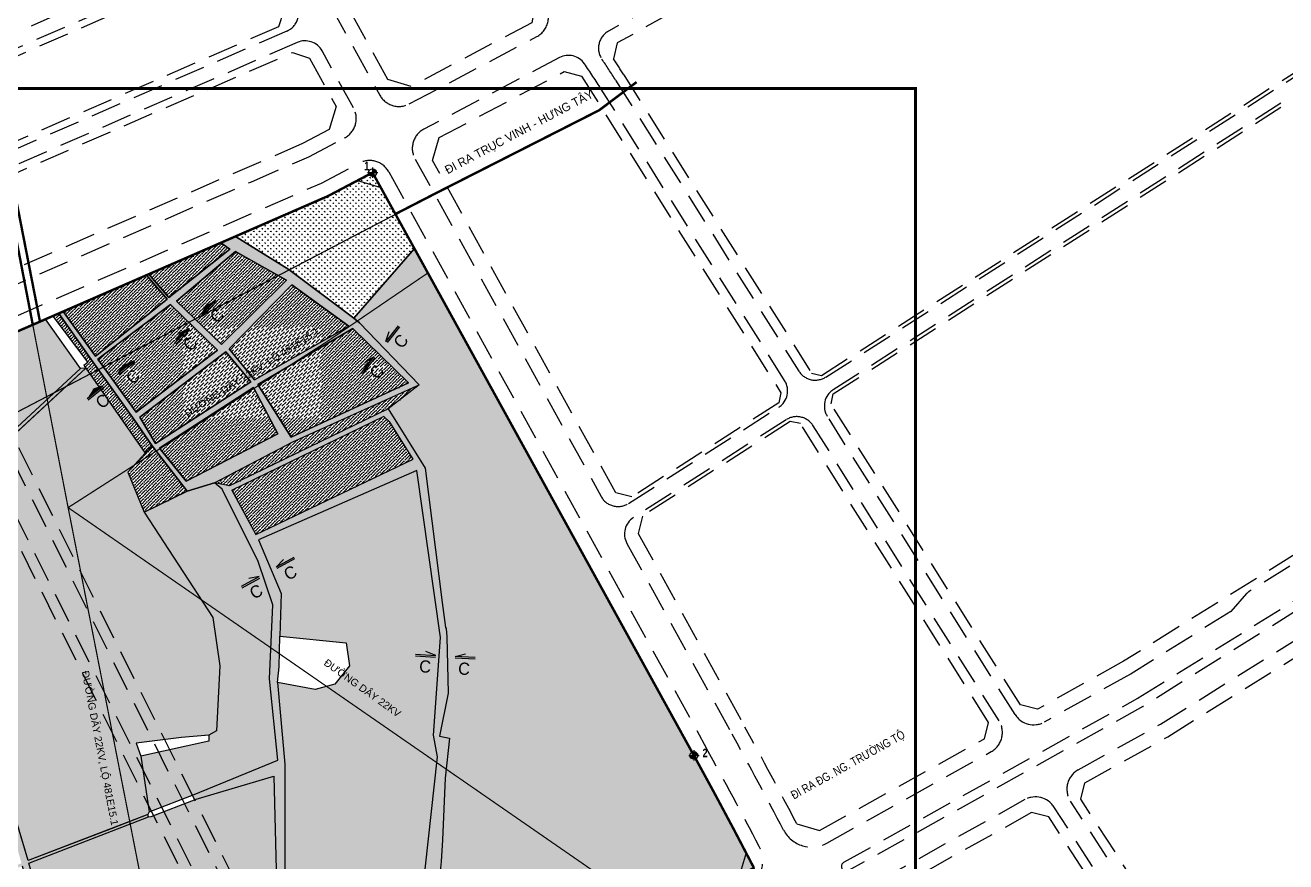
# Model space of a CAD drawing. Header units: metres. Extents: x 566243 to 572707, y 2062953 to 2068466.
# Drawn here: x 568858 to 569376, y 2066323 to 2066667 of the extents above; entities that cross this region are included whole.
import ezdxf
from ezdxf.enums import TextEntityAlignment as Align

# ---------------------------------------------------------------- set-up
doc = ezdxf.new("R2010")
doc.units = ezdxf.units.M
doc.linetypes.add('HIDDEN', pattern=[0.375, 0.25, -0.125])
for name, color, linetype in [('dat hoang', 3, 'CONTINUOUS'), ('ddc', 32, 'CONTINUOUS'), ('dHoamau', 3, 'CONTINUOUS'), ('DienHT', 1, 'CONTINUOUS'), ('dlua', 82, 'CONTINUOUS'), ('dmuong ao bun', 150, 'CONTINUOUS'), ('ghi_chu', 7, 'CONTINUOUS'), ('hacth', 7, 'CONTINUOUS'), ('Hien trang giao thong', 32, 'CONTINUOUS'), ('Khung ban ve', 7, 'CONTINUOUS'), ('LogDg phu', 7, 'CONTINUOUS'), ('MC', 7, 'CONTINUOUS'), ('QH', 7, 'CONTINUOUS'), ('RANHGIOI', 2, 'HIDDEN'), ('ViaHeSphu', 32, 'CONTINUOUS')]:
    doc.layers.add(name, color=color, linetype=linetype)
doc.styles.add('ARIALB', font='VHARIALB.ttf', dxfattribs={"width": 0.75})
doc.styles.add('avantH', font='VHAVAN.ttf', dxfattribs={"height": 10})
doc.styles.add('CHUIN', font='VHARIAL.ttf')
doc.styles.get("Standard").update_dxf_attribs({"font": 'VHARIALN.ttf'})
doc.styles.add('VnBlackH', font='VHBLACK.ttf')
doc.linetypes.add('DIEN10KV', pattern='A,12.7,-5.08,["10KV",Standard,S=2.54,R=0,X=-2.54,Y=-1.27],-9.08', length=26.86)
doc.linetypes.add('DIEN22KV', pattern='A,12.7,-5.08,["22KV",Standard,S=2.54,R=0,X=-2.54,Y=-1.27],-9.08', length=26.86)
doc.linetypes.add('DIEN35KV', pattern='A,12.7,-5.08,["35KV",Standard,S=2.54,R=0,X=-2.54,Y=-1.27],-9.08', length=26.86)
pattern_1 = [(90, (568582.8297, 2066075.4192), (-1.1674325, 1.1674325), [0.3095625, -2.0253025]), (45, (568582.8297, 2066075.4192), (-1.1674333, 1.1674333), [0.3095625, -1.3414375]), (135, (568582.8297, 2066075.4192), (-1.1674333, -1.1674333), [0.3095625, -1.3414375])]

# ---------------------------------------------------------------- blocks, each defined once
blk = doc.blocks.new('d')
at = {"layer": 'MC', "linetype": 'Continuous', "extrusion": (3.39823e-17, -4.39919e-09, 1)}
blk.add_hatch(color=6, dxfattribs=at).paths.add_polyline_path([(-295, 247), (-132, 193), (-458, 193)])
at = {"layer": 'MC', "linetype": 'Continuous', "extrusion": (-3.39823e-17, -4.39919e-09, 1)}
blk.add_hatch(color=6, dxfattribs=at).paths.add_polyline_path([(346, 247), (183, 193), (509, 193)])
at = {"layer": 'MC', "color": 6, "linetype": 'Continuous'}
for p, q in [((-132, 193, 0), (-295, 247, 0)), ((183, 193, 0), (346, 247, 0)), ((-458, 193, 0), (-132, 193, 0)), ((-458, 166, 0), (-132, 166, 0)), ((509, 193, 0), (183, 193, 0)), ((509, 166, 0), (183, 166, 0))]:
    blk.add_line(p, q, dxfattribs=at)
at = {"layer": 'MC', "style": 'VnBlackH'}
for rotation, p in [(0, (-293, -95)), (360, (339, -95))]:
    blk.add_text('c', height=197, rotation=rotation, dxfattribs=at).set_placement(p, align=Align.CENTER)
blk = doc.blocks.new('moc')
at = {"layer": 'QH', "linetype": 'Continuous'}
h = blk.add_hatch(color=7, dxfattribs=at)
h.paths.add_polyline_path([(0, 0), (0.53, 0, 0.414214), (0, 0.53)])
h.paths.add_polyline_path([(-0.53, 0, 0.414214), (0, -0.53), (0, 0)])
for p, q in [((0, 0.71), (0, -0.71)), ((-0.71, 0), (0.71, 0))]:
    blk.add_line(p, q, dxfattribs=at)
blk.add_circle((0, 0), 0.529, dxfattribs=at)

msp = doc.modelspace()

# ---------------------------------------------------------------- hatches: boundary and pattern name
at = {"layer": 'hacth'}
h = msp.add_hatch(dxfattribs=at)
h.set_pattern_fill('GRASS', color=82, scale=0.065, style=0)
h.set_pattern_definition(pattern_1)
h.paths.add_polyline_path([(569017.795, 2066575.202), (569000.559, 2066606.466), (568982.152, 2066596.774), (568944.204, 2066580.233), (568966.107, 2066566.65), (568992.834, 2066546.519)])
h = msp.add_hatch(dxfattribs=at)
h.set_pattern_fill('ANSI36', color=130, scale=0.3, style=0)
h.paths.add_polyline_path([(568941.872, 2066575.01), (568938.082, 2066577.564), (568908.445, 2066564.646), (568916.793, 2066555.011)])
h = msp.add_hatch(dxfattribs=at)
h.set_pattern_fill('SQUARE', color=60, scale=0.2, style=0)
edge = h.paths.add_edge_path()
edge.add_line((569132.774, 2066366.646), (569017.795, 2066575.202))
edge.add_line((569017.795, 2066575.202), (568992.834, 2066546.519))
edge.add_line((568992.834, 2066546.519), (568995.23, 2066544.714))
edge.add_line((568995.23, 2066544.714), (569019.685, 2066519.114))
edge.add_line((569019.685, 2066519.114), (569006.97, 2066509.243))
edge.add_line((569006.97, 2066509.243), (569022.271, 2066484.884))
edge.add_line((569022.271, 2066484.884), (569029.252, 2066429.535))
edge.add_line((569029.252, 2066429.535), (569030.542, 2066419.305))
edge.add_line((569030.542, 2066419.305), (569030.786, 2066418.876))
edge.add_line((569030.786, 2066418.876), (569031.095, 2066415.426))
edge.add_line((569031.095, 2066415.426), (569031.674, 2066392.273))
edge.add_line((569031.674, 2066392.273), (569028.09, 2066374.517))
edge.add_line((569028.09, 2066374.517), (569032.228, 2066373.714))
edge.add_line((569032.228, 2066373.714), (569030.459, 2066357.225))
edge.add_line((569030.459, 2066357.225), (569029.41, 2066331.924))
edge.add_line((569029.41, 2066331.924), (569028.842, 2066323.035))
edge.add_line((569028.842, 2066323.035), (569027.616, 2066310.679))
edge.add_line((569027.616, 2066310.679), (569025.442, 2066300.214))
edge.add_line((569025.442, 2066300.214), (569024.42, 2066300.214))
edge.add_line((569024.42, 2066300.214), (569030.036, 2066260.695))
edge.add_line((569030.036, 2066260.695), (569029.632, 2066260.199))
edge.add_line((569029.632, 2066260.199), (569030.573, 2066249.584))
edge.add_line((569030.573, 2066249.584), (569157.481, 2066320.398))
edge.add_arc((567391.818, 2065406.845), 1988, 27.357022, 28.868258)
h = msp.add_hatch(dxfattribs=at)
h.set_pattern_fill('ANSI36', color=130, scale=0.3, style=0)
h.paths.add_polyline_path([(568965.131, 2066562.18), (568944.155, 2066573.992), (568919.95, 2066553.591), (568938.349, 2066535.686)])
h = msp.add_hatch(dxfattribs=at)
h.set_pattern_fill('ANSI36', color=130, scale=0.3, style=0)
h.paths.add_polyline_path([(568916.032, 2066554.363), (568907.485, 2066564.227), (568873.25, 2066549.305), (568886.531, 2066530.934)])
h = msp.add_hatch(dxfattribs=at)
h.set_pattern_fill('ANSI36', color=130, scale=0.3, style=0)
h.paths.add_polyline_path([(568941.514, 2066533.892), (568951.943, 2066521.208), (568990.856, 2066543.298), (568967.406, 2066560.296)])
h = msp.add_hatch(dxfattribs=at)
h.set_pattern_fill('ANSI36', color=130, scale=0.3, style=0)
h.paths.add_polyline_path([(568936.729, 2066533.376), (568917.482, 2066552.173), (568887.478, 2066529.688), (568903.265, 2066507.915)])
h = msp.add_hatch(dxfattribs=at)
h.set_pattern_fill('GRASS', color=82, scale=0.065, style=0)
h.set_pattern_definition(pattern_1)
h.paths.add_polyline_path([(568880.341, 2066525.841), (568865.952, 2066546.124), (568794.734, 2066515.081), (568828.182, 2066477.623), (568869.226, 2066515.636)])
h = msp.add_hatch(dxfattribs=at)
h.set_pattern_fill('ANSI36', color=130, scale=0.3, style=0)
h.paths.add_polyline_path([(568871.467, 2066548.528), (568868.953, 2066547.432), (568883.357, 2066528.349), (568881.76, 2066527.144), (568882.568, 2066525.985), (568906.979, 2066490.969), (568909.837, 2066494.079), (568902.638, 2066504.644), (568884.83, 2066529.583)])
h = msp.add_hatch(dxfattribs=at)
h.set_pattern_fill('ANSI36', color=130, scale=0.3, style=0)
h.paths.add_polyline_path([(569015.395, 2066519.908), (568992.446, 2066542.309), (568953.384, 2066519.249), (568967.137, 2066497.617)])
h = msp.add_hatch(dxfattribs=at)
h.set_pattern_fill('ANSI36', color=130, scale=0.3, style=0)
h.paths.add_polyline_path([(568950.412, 2066520.43), (568940.161, 2066532.656), (568904.793, 2066505.822), (568911.274, 2066495.05)])
h = msp.add_hatch(dxfattribs=at)
h.set_pattern_fill('GRASS', color=82, scale=0.065, style=0)
h.set_pattern_definition(pattern_1)
h.paths.add_polyline_path([(568828.933, 2066476.41), (568870.175, 2066514.607), (568882.568, 2066525.985), (568906.979, 2066490.969), (568899.873, 2066483.236), (568906.613, 2066466.807), (568934.862, 2066423.416), (568937.79, 2066403.525), (568936.327, 2066376.758), (568933.214, 2066374.921), (568921.917, 2066374.023), (568903.354, 2066371.644), (568905.193, 2066366.332), (568908.579, 2066343.439), (568908.116, 2066342.293), (568892.951, 2066336.459), (568858.838, 2066323.378), (568843.867, 2066373.395), (568834.376, 2066403.167), (568822.248, 2066440.183), (568813.079, 2066464.223), (568828.142, 2066475.677)])
h = msp.add_hatch(dxfattribs=at)
h.set_pattern_fill('ANSI36', color=130, scale=0.3, style=0)
h.paths.add_polyline_path([(568961.536, 2066499.008), (568951.617, 2066518.108), (568912.868, 2066493.084), (568923.92, 2066479.441)])
h = msp.add_hatch(dxfattribs=at)
h.set_pattern_fill('ANSI36', color=130, scale=0.3, style=0)
h.paths.add_polyline_path([(568941.713, 2066477.519), (568935.531, 2066478.849), (568967.759, 2066495.684), (569019.685, 2066519.114), (569006.97, 2066509.243)])
h = msp.add_hatch(dxfattribs=at)
h.set_pattern_fill('ANSI36', color=130, scale=0.3, style=0)
h.paths.add_polyline_path([(568942.668, 2066475.76), (568952.571, 2066457.519), (569017.248, 2066488.555), (569007.737, 2066503.795), (569005.138, 2066506.067), (568942.586, 2066475.72)])
h = msp.add_hatch(dxfattribs=at)
h.set_pattern_fill('ANSI36', color=130, scale=0.3, style=0)
h.paths.add_polyline_path([(568924.305, 2066475.324), (568909.837, 2066494.079), (568906.979, 2066490.969), (568899.873, 2066483.236), (568906.613, 2066466.807)])
h = msp.add_hatch(dxfattribs=at)
h.set_pattern_fill('ANSI36', color=130, scale=0.3, style=0)
h.paths.add_polyline_path([(569021.024, 2066319.691), (569022.202, 2066319.806), (569027.276, 2066366.098), (569025.702, 2066374.981), (569028.55, 2066415.198), (569018.716, 2066483.834), (568953.593, 2066455.39), (568962.935, 2066433.303), (568962.434, 2066415.757), (568989.664, 2066412.987), (568991.127, 2066403.501), (568985.032, 2066396.022), (568976.965, 2066393.821), (568961.411, 2066396.653), (568964.413, 2066362.991), (568964.512, 2066314.17)])
h = msp.add_hatch(dxfattribs=at)
h.set_pattern_fill('SQUARE', color=60, scale=0.2, style=0)
h.paths.add_polyline_path([(568959.558, 2066428.58), (568953.514, 2066446.508), (568938.733, 2066476.223), (568935.531, 2066478.849), (568924.305, 2066475.324), (568906.613, 2066466.807), (568934.862, 2066423.416), (568937.79, 2066403.525), (568936.327, 2066376.758), (568933.214, 2066374.921), (568933.214, 2066372.533), (568905.193, 2066366.332), (568908.579, 2066343.439), (568927.125, 2066350.506), (568961.579, 2066364.657), (568958.112, 2066398.206)])
h = msp.add_hatch(dxfattribs=at)
h.set_pattern_fill('GRASS', color=82, scale=0.065, style=0)
h.set_pattern_definition(pattern_1)
h.paths.add_polyline_path([(568966.359, 2066294.992), (568964.386, 2066297.531), (568961.631, 2066308.876), (568961.024, 2066314.054), (568959.931, 2066358.118), (568927.933, 2066348.582), (568909.429, 2066341.577), (568908.37, 2066341.431), (568893.162, 2066335.462), (568859.155, 2066322.246), (568866.682, 2066295.727), (568880.308, 2066248.318), (568883.378, 2066258.915), (568889.621, 2066259.849), (568912.154, 2066254.272), (568919.187, 2066254.943), (568924.117, 2066252.185), (568933.207, 2066193.744), (568988.965, 2066226.141), (568966.629, 2066225.112)])
at = {"layer": 'Hien trang giao thong'}
h = msp.add_hatch(dxfattribs=at)
h.set_pattern_fill('ANSI36', color=256, scale=0.2, style=0)
h.paths.add_polyline_path([(569019.685, 2066519.114), (568995.23, 2066544.714), (568992.834, 2066546.519), (568966.107, 2066566.65), (568944.204, 2066580.233), (568938.082, 2066577.564), (568941.872, 2066575.01), (568916.793, 2066555.011), (568908.445, 2066564.646), (568907.485, 2066564.227), (568916.032, 2066554.363), (568886.531, 2066530.934), (568873.25, 2066549.305), (568871.467, 2066548.528), (568884.83, 2066529.583), (568902.638, 2066504.644), (568909.837, 2066494.079), (568924.305, 2066475.324), (568935.531, 2066478.849), (568967.759, 2066495.684)])
h.paths.add_polyline_path([(568938.349, 2066535.686), (568919.95, 2066553.591), (568944.155, 2066573.992), (568965.131, 2066562.18)], flags=16)
h.paths.add_polyline_path([(568951.943, 2066521.208), (568941.514, 2066533.892), (568967.406, 2066560.296), (568990.856, 2066543.298)], flags=16)
h.paths.add_polyline_path([(568903.265, 2066507.915), (568887.478, 2066529.688), (568917.482, 2066552.173), (568936.729, 2066533.376)], flags=16)
h.paths.add_polyline_path([(568911.274, 2066495.05), (568904.793, 2066505.822), (568940.161, 2066532.656), (568950.412, 2066520.43)], flags=16)
h.paths.add_polyline_path([(568961.536, 2066499.008), (568923.92, 2066479.441), (568912.868, 2066493.084), (568951.617, 2066518.108)], flags=16)
h.paths.add_polyline_path([(568953.384, 2066519.249), (568992.446, 2066542.309), (569015.395, 2066519.908), (568967.137, 2066497.617)], flags=16)
h = msp.add_hatch(dxfattribs=at)
h.set_pattern_fill('ANSI36', color=256, scale=0.2, style=0)
h.paths.add_polyline_path([(568882.568, 2066525.985), (568880.341, 2066525.841), (568828.182, 2066477.623), (568794.734, 2066515.081), (568793.769, 2066514.66), (568827.448, 2066476.943), (568816.335, 2066468.458), (568803.9, 2066459.001), (568800.026, 2066456.055), (568735.414, 2066432.229), (568724.597, 2066455.642), (568748.511, 2066468.893), (568758.004, 2066475.137), (568755.872, 2066480.734), (568723.133, 2066458.81), (568713.495, 2066479.67), (568710.297, 2066478.276), (568732.308, 2066431.109), (568704.927, 2066421.273), (568690.105, 2066416.102), (568737.659, 2066275.467), (568740.73, 2066276.682), (568719.219, 2066338.559), (568710.297, 2066364.221), (568692.629, 2066415.045), (568705.637, 2066419.559), (568732.986, 2066429.656), (568783.277, 2066293.528), (568785.528, 2066294.419), (568736.074, 2066430.801), (568800.707, 2066454.814), (568812.058, 2066463.447), (568818.746, 2066446.881), (568827.151, 2066418.561), (568830.377, 2066407.691), (568840.181, 2066375.984), (568856.143, 2066322.273), (568787.757, 2066295.302), (568788.294, 2066294.438), (568856.427, 2066321.186), (568861.206, 2066303.405), (568877.425, 2066246.975), (568884.802, 2066226.591), (568892.179, 2066206.206), (568909.671, 2066174.842), (568909.764, 2066173.482), (568913.042, 2066175.31), (568895.063, 2066207.549), (568880.308, 2066248.318), (568859.155, 2066322.246), (568908.37, 2066341.431), (568908.116, 2066342.293), (568858.838, 2066323.378), (568844.458, 2066371.422), (568843.867, 2066373.395), (568834.376, 2066403.167), (568822.248, 2066440.183), (568813.079, 2066464.223), (568828.142, 2066475.677), (568828.933, 2066476.41)])
h = msp.add_hatch(dxfattribs=at)
h.set_pattern_fill('ANSI36', color=256, scale=0.2, style=0)
h.paths.add_polyline_path([(569018.716, 2066483.834), (569028.55, 2066415.198), (569025.702, 2066374.981), (569027.276, 2066366.098), (569022.202, 2066319.806), (569021.024, 2066319.691), (568964.512, 2066314.17), (568964.413, 2066362.991), (568961.411, 2066396.653), (568962.073, 2066403.089), (568962.434, 2066415.757), (568962.935, 2066433.303), (568953.593, 2066455.39)], flags=16)
h.paths.add_polyline_path([(568952.571, 2066457.519), (568942.668, 2066475.76), (569005.138, 2066506.067), (569007.737, 2066503.795), (569017.248, 2066488.555)], flags=16)
h.paths.add_polyline_path([(568964.512, 2066314.17), (569021.024, 2066319.691), (569021.738, 2066312.382), (568965.226, 2066306.861)])
h.paths.add_polyline_path([(569020.183, 2066307.061), (569020.562, 2066300.818), (569020.346, 2066288.037), (569024.758, 2066259.017), (569029.632, 2066260.199), (569030.036, 2066260.695), (569024.42, 2066300.214), (569025.442, 2066300.214), (569027.616, 2066310.679), (569028.842, 2066323.035), (569029.41, 2066331.924), (569030.459, 2066357.225), (569032.228, 2066373.714), (569028.09, 2066374.517), (569031.674, 2066392.273), (569031.095, 2066415.426), (569030.786, 2066418.876), (569030.542, 2066419.305), (569022.271, 2066484.884), (569006.97, 2066509.243), (568941.713, 2066477.519), (568935.531, 2066478.849), (568938.733, 2066476.223), (568953.514, 2066446.508), (568959.558, 2066428.58), (568958.112, 2066398.206), (568961.579, 2066364.657), (568927.125, 2066350.506), (568926.477, 2066350.259), (568927.414, 2066348.386), (568927.933, 2066348.582), (568959.931, 2066358.118), (568961.024, 2066314.054), (568961.631, 2066308.876), (568964.386, 2066297.531), (568966.359, 2066294.992), (568966.454, 2066270.329), (568968.51, 2066266.219), (568968.002, 2066295.154), (568968.002, 2066297.627), (568966.257, 2066297.521), (568965.878, 2066303.764)])

# ---------------------------------------------------------------- linework, layer by layer
at = {"layer": 'dat hoang', "color": 5}
msp.add_lwpolyline([(568962.434, 2066415.757), (568989.664, 2066412.987), (568991.127, 2066403.501), (568985.032, 2066396.022), (568976.965, 2066393.821), (568961.411, 2066396.653), (568962.073, 2066403.089), (568962.434, 2066415.757)], close=True, dxfattribs=at)
at = {"layer": 'ddc'}
msp.add_lwpolyline([(568882.568, 2066525.985), (568880.341, 2066525.841)], dxfattribs=at)
at = {"layer": 'dHoamau', "const_width": 0.2}
msp.add_lwpolyline([(569132.774, 2066366.646), (569017.795, 2066575.202), (568992.834, 2066546.519), (568995.23, 2066544.714), (569019.685, 2066519.114), (569006.97, 2066509.243), (569022.271, 2066484.884), (569029.252, 2066429.535), (569030.542, 2066419.305), (569030.786, 2066418.876), (569031.095, 2066415.426), (569031.674, 2066392.273), (569028.09, 2066374.517), (569032.228, 2066373.714), (569030.459, 2066357.225), (569029.41, 2066331.924), (569028.842, 2066323.035), (569027.616, 2066310.679), (569025.442, 2066300.214), (569024.42, 2066300.214), (569030.036, 2066260.695), (569029.632, 2066260.199), (569030.573, 2066249.584), (569157.481, 2066320.398, 0.0065941)], format="xyb", close=True, dxfattribs=at)
at = {"layer": 'dHoamau'}
msp.add_lwpolyline([(569160.298, 2066314.934, 0.0073673), (569132.774, 2066366.646), (569017.795, 2066575.202), (568992.834, 2066546.519), (568995.23, 2066544.714), (569019.685, 2066519.114), (569006.97, 2066509.243), (569022.271, 2066484.884), (569029.252, 2066429.535), (569030.542, 2066419.305), (569030.786, 2066418.876), (569031.095, 2066415.426), (569031.674, 2066392.273), (569028.09, 2066374.517), (569032.228, 2066373.714), (569030.459, 2066357.225), (569029.41, 2066331.924), (569028.842, 2066323.035), (569027.616, 2066310.679)], format="xyb", dxfattribs=at)
at = {"layer": 'dHoamau', "const_width": 0.2}
msp.add_lwpolyline([(568959.558, 2066428.58), (568953.514, 2066446.508), (568938.733, 2066476.223), (568935.531, 2066478.849), (568924.305, 2066475.324), (568906.613, 2066466.807), (568934.862, 2066423.416), (568937.79, 2066403.525), (568936.327, 2066376.758), (568933.214, 2066374.921), (568933.214, 2066372.533), (568905.193, 2066366.332), (568908.579, 2066343.439), (568927.125, 2066350.506), (568961.579, 2066364.657), (568958.112, 2066398.206), (568959.558, 2066428.58)], close=True, dxfattribs=at)
at = {"layer": 'dHoamau'}
msp.add_lwpolyline([(568959.558, 2066428.58), (568953.514, 2066446.508), (568938.733, 2066476.223), (568935.531, 2066478.849), (568924.305, 2066475.324), (568906.613, 2066466.807), (568934.862, 2066423.416), (568937.79, 2066403.525), (568936.327, 2066376.758), (568933.214, 2066374.921), (568933.214, 2066372.533), (568905.193, 2066366.332), (568908.579, 2066343.439), (568927.125, 2066350.506), (568961.579, 2066364.657), (568958.112, 2066398.206), (568959.558, 2066428.58)], close=True, dxfattribs=at)
at = {"layer": 'DienHT', "linetype": 'DIEN22KV', "const_width": 1}
msp.add_lwpolyline([(568750.417, 2067115.063), (568802.046, 2066848.869), (568860.754, 2066543.858), (568860.754, 2066543.858)], dxfattribs=at)
at = {"layer": 'DienHT', "linetype": 'DIEN10KV', "const_width": 1}
msp.add_lwpolyline([(568804.74, 2066849.589), (568828.525, 2066727.091), (568852.179, 2066604.267), (568863.722, 2066545.152)], dxfattribs=at)
at = {"layer": 'DienHT', "linetype": 'DIEN35KV', "const_width": 1}
msp.add_lwpolyline([(569009.969, 2066589.398), (569026.602, 2066597.978), (569093.819, 2066632.132), (569109.207, 2066643.711)], dxfattribs=at)
at = {"layer": 'DienHT', "linetype": 'DIEN35KV', "ltscale": 0.8, "const_width": 0.5}
msp.add_lwpolyline([(568643.484, 2066397.691), (569010.026, 2066589.313)], dxfattribs=at)
at = {"layer": 'DienHT', "linetype": 'DIEN22KV', "ltscale": 0.8, "const_width": 0.5}
for points in [[(568875.298, 2066468.624), (568981.825, 2066536.921), (569023.325, 2066565.172)], [(568860.734, 2066543.958), (568875.049, 2066469.894), (568900.342, 2066340.993), (568917.774, 2066252.222), (568932.26, 2066151.558)], [(568875.298, 2066468.624), (569152.868, 2066276.599)]]:
    msp.add_lwpolyline(points, dxfattribs=at)
at = {"layer": 'dlua', "const_width": 0.2}
for points in [[(569017.795, 2066575.202), (569000.559, 2066606.466), (568982.152, 2066596.774), (568944.204, 2066580.233), (568966.107, 2066566.65), (568992.834, 2066546.519)], [(568880.341, 2066525.841), (568865.952, 2066546.124), (568794.734, 2066515.081), (568828.182, 2066477.623), (568869.226, 2066515.636)], [(568828.933, 2066476.41), (568870.175, 2066514.607), (568882.568, 2066525.985), (568906.979, 2066490.969), (568899.873, 2066483.236), (568906.613, 2066466.807), (568934.862, 2066423.416), (568937.79, 2066403.525), (568936.327, 2066376.758), (568933.214, 2066374.921), (568921.917, 2066374.023), (568903.354, 2066371.644), (568905.193, 2066366.332), (568908.579, 2066343.439), (568908.116, 2066342.293), (568892.951, 2066336.459), (568858.838, 2066323.378), (568843.867, 2066373.395), (568834.376, 2066403.167), (568822.248, 2066440.183), (568813.079, 2066464.223), (568828.142, 2066475.677)], [(568966.359, 2066294.992), (568964.386, 2066297.531), (568961.631, 2066308.876), (568961.024, 2066314.054), (568959.931, 2066358.118), (568927.933, 2066348.582), (568909.429, 2066341.577), (568908.37, 2066341.431), (568893.162, 2066335.462), (568859.155, 2066322.246), (568866.682, 2066295.727), (568880.308, 2066248.318), (568883.378, 2066258.915), (568889.621, 2066259.849), (568912.154, 2066254.272), (568919.187, 2066254.943), (568924.117, 2066252.185), (568933.207, 2066193.744), (568988.965, 2066226.141), (568966.629, 2066225.112)]]:
    msp.add_lwpolyline(points, close=True, dxfattribs=at)
at = {"layer": 'dlua'}
for points in [[(569017.795, 2066575.202), (569000.559, 2066606.466), (568982.152, 2066596.774), (568944.204, 2066580.233), (568966.107, 2066566.65), (568992.834, 2066546.519)], [(568880.341, 2066525.841), (568865.952, 2066546.124), (568794.734, 2066515.081), (568828.182, 2066477.623), (568869.226, 2066515.636)], [(568828.933, 2066476.41), (568870.175, 2066514.607), (568882.568, 2066525.985), (568906.979, 2066490.969), (568899.873, 2066483.236), (568906.613, 2066466.807), (568934.862, 2066423.416), (568937.79, 2066403.525), (568936.327, 2066376.758), (568933.214, 2066374.921), (568921.917, 2066374.023), (568903.354, 2066371.644), (568905.193, 2066366.332), (568908.579, 2066343.439), (568908.116, 2066342.293), (568892.951, 2066336.459), (568858.838, 2066323.378), (568843.867, 2066373.395), (568834.376, 2066403.167), (568822.248, 2066440.183), (568813.079, 2066464.223), (568828.142, 2066475.677)], [(568859.155, 2066322.246), (568893.162, 2066335.462), (568908.37, 2066341.431), (568909.429, 2066341.577), (568927.933, 2066348.582), (568959.931, 2066358.118), (568961.024, 2066314.054), (568961.631, 2066308.876), (568964.386, 2066297.531), (568966.359, 2066294.992), (568966.629, 2066225.112), (569005.733, 2066226.913), (569005.833, 2066226.772), (568934.27, 2066186.91), (568924.117, 2066252.185), (568919.187, 2066254.943), (568912.154, 2066254.272), (568889.621, 2066259.849), (568883.378, 2066258.915), (568880.308, 2066248.318), (568866.682, 2066295.727)]]:
    msp.add_lwpolyline(points, close=True, dxfattribs=at)
at = {"layer": 'dmuong ao bun'}
for points in [[(568941.872, 2066575.01), (568938.082, 2066577.564), (568908.445, 2066564.646), (568916.793, 2066555.011)], [(568965.131, 2066562.18), (568944.155, 2066573.992), (568919.95, 2066553.591), (568938.349, 2066535.686)], [(568916.032, 2066554.363), (568907.485, 2066564.227), (568873.25, 2066549.305), (568886.531, 2066530.934)], [(568941.514, 2066533.892), (568951.943, 2066521.208), (568990.856, 2066543.298), (568967.406, 2066560.296)], [(568936.729, 2066533.376), (568917.482, 2066552.173), (568887.478, 2066529.688), (568903.265, 2066507.915), (568936.729, 2066533.376)], [(568871.467, 2066548.528), (568868.953, 2066547.432), (568883.357, 2066528.349), (568881.76, 2066527.144), (568882.568, 2066525.985), (568906.979, 2066490.969), (568909.837, 2066494.079), (568902.638, 2066504.644), (568884.83, 2066529.583)], [(569015.395, 2066519.908), (568992.446, 2066542.309), (568953.384, 2066519.249), (568967.137, 2066497.617), (569015.395, 2066519.908)], [(568950.412, 2066520.43), (568940.161, 2066532.656), (568904.793, 2066505.822), (568911.274, 2066495.05), (568950.412, 2066520.43)], [(568961.536, 2066499.008), (568951.617, 2066518.108), (568912.868, 2066493.084), (568923.92, 2066479.441)], [(568941.713, 2066477.519), (568935.531, 2066478.849), (568967.759, 2066495.684), (569019.685, 2066519.114), (569006.97, 2066509.243)], [(568942.668, 2066475.76), (568952.571, 2066457.519), (569017.248, 2066488.555), (569007.737, 2066503.795), (569005.138, 2066506.067), (568942.586, 2066475.72)], [(568924.305, 2066475.324), (568909.837, 2066494.079), (568906.979, 2066490.969), (568899.873, 2066483.236), (568906.613, 2066466.807), (568924.305, 2066475.324)], [(569021.024, 2066319.691), (569022.202, 2066319.806), (569027.276, 2066366.098), (569025.702, 2066374.981), (569028.55, 2066415.198), (569018.716, 2066483.834), (568953.593, 2066455.39), (568962.935, 2066433.303), (568962.434, 2066415.757), (568989.664, 2066412.987), (568991.127, 2066403.501), (568985.032, 2066396.022), (568976.965, 2066393.821), (568961.411, 2066396.653), (568964.413, 2066362.991), (568964.512, 2066314.17), (569021.024, 2066319.691)]]:
    msp.add_lwpolyline(points, close=True, dxfattribs=at)
at = {"layer": 'Hien trang giao thong'}
for points in [[(569019.685, 2066519.114), (568995.23, 2066544.714), (568992.834, 2066546.519), (568966.107, 2066566.65), (568944.204, 2066580.233), (568938.082, 2066577.564), (568941.872, 2066575.01), (568916.793, 2066555.011), (568908.445, 2066564.646), (568907.485, 2066564.227), (568916.032, 2066554.363), (568886.531, 2066530.934), (568873.25, 2066549.305), (568871.467, 2066548.528), (568884.83, 2066529.583), (568902.638, 2066504.644), (568909.837, 2066494.079), (568924.305, 2066475.324), (568935.531, 2066478.849), (568967.759, 2066495.684)], [(568938.349, 2066535.686), (568919.95, 2066553.591), (568944.155, 2066573.992), (568965.131, 2066562.18)], [(568951.943, 2066521.208), (568941.514, 2066533.892), (568967.406, 2066560.296), (568990.856, 2066543.298)], [(568903.265, 2066507.915), (568887.478, 2066529.688), (568917.482, 2066552.173), (568936.729, 2066533.376)], [(568953.384, 2066519.249), (568992.446, 2066542.309), (569015.395, 2066519.908), (568967.137, 2066497.617)], [(568911.274, 2066495.05), (568904.793, 2066505.822), (568940.161, 2066532.656), (568950.412, 2066520.43)], [(568961.536, 2066499.008), (568923.92, 2066479.441), (568912.868, 2066493.084), (568951.617, 2066518.108)]]:
    msp.add_lwpolyline(points, close=True, dxfattribs=at)
for points in [[(568828.933, 2066476.41), (568882.568, 2066525.985), (568882.568, 2066525.985), (568880.341, 2066525.841), (568828.182, 2066477.623)], [(568856.427, 2066321.186), (568861.206, 2066303.405), (568877.425, 2066246.975), (568884.802, 2066226.591), (568892.179, 2066206.206), (568909.671, 2066174.842), (568909.764, 2066173.482), (568913.042, 2066175.31), (568895.063, 2066207.549), (568880.308, 2066248.318), (568859.155, 2066322.246), (568908.37, 2066341.431), (568908.116, 2066342.293), (568858.838, 2066323.378), (568844.458, 2066371.422)]]:
    msp.add_lwpolyline(points, dxfattribs=at)
at = {"layer": 'Khung ban ve', "const_width": 1.2}
msp.add_lwpolyline([(567973.928, 2066641.109), (569223.928, 2066641.109), (569223.928, 2065831.109), (567973.928, 2065831.109)], close=True, dxfattribs=at)
at = {"layer": 'LogDg phu', "linetype": 'HIDDEN', "ltscale": 50}
for points in [[(569094.913, 2066653.178, -0.0085079), (569100.564, 2066644.534), (569175.962, 2066524.804, 0.4164788), (569187.047, 2066522.33), (569389.076, 2066651.746, 0.1421577), (569424.67, 2066692.44), (569427.357, 2066698.204, -0.1011575), (569451.924, 2066731.347, 0.3657024), (569453.347, 2066741.57), (569423.42, 2066788.999), (569406.901, 2066815.344, 0.3992134), (569380.218, 2066822.188), (569097.638, 2066664.656, 0.4400681), (569094.913, 2066653.178)], [(569070.631, 2066676.376), (568990.968, 2066765.167, 0.3535072), (568981.041, 2066766.769, -0.0276727), (568951.026, 2066751.736, 0.4422779), (568947.201, 2066740.534), (569003.539, 2066638.345, 0.4087171), (569015.616, 2066634.728), (569068.131, 2066662.406, 0.4881878), (569070.631, 2066676.376)], [(569170.133, 2066520.923), (569094.641, 2066640.803, 0.0105554), (569087.749, 2066651.252, 0.3799801), (569077.429, 2066653.781), (569021.714, 2066624.353, 0.4194663), (569018.035, 2066612.05), (569094.573, 2066473.22, 0.4336426), (569105.894, 2066470.346), (569167.679, 2066509.924, 0.411952), (569170.133, 2066520.923)], [(568836.129, 2066539.669), (568979.552, 2066602.186), (568995.16, 2066610.404, -0.408612), (569007.235, 2066606.786), (569138.028, 2066369.543, -0.0057381), (569159.662, 2066329.214, -0.4060167), (569154.471, 2066311.848), (569001.768, 2066226.641), (568994.802, 2066222.593, -0.4326641), (568983.628, 2066225.932), (568832.17, 2066528.757, -0.429738), (568836.129, 2066539.669)], [(568747.017, 2066111.632, -0.1108475), (568765.248, 2066104.14, 0.2781173), (568785.852, 2066102.733, 0.0129992), (568830.92, 2066127.374), (568973.143, 2066210.009, 0.3960006), (568976.279, 2066220.505), (568823.531, 2066525.911, 0.3988577), (568813.179, 2066529.666), (568652.37, 2066459.572, -0.0037754), (568629.137, 2066449.545, 0.3988265), (568620.87, 2066430.627), (568731.576, 2066124.544, 0.269945), (568747.017, 2066111.632)], [(569169.7, 2066335.916, 0.422017), (569187.547, 2066330.579), (569255.1, 2066368.198, 0.4300854), (569258.337, 2066380.857), (569181.857, 2066502.306, 0.4164788), (569170.772, 2066504.78), (569107.908, 2066464.511, 0.3950479), (569105.218, 2066453.912), (569148.537, 2066375.337, -0.0055762), (569169.7, 2066335.916)], [(569509.53, 2066199.522), (569521.678, 2066184.506, -0.4206262), (569520.354, 2066173.147), (569492.631, 2066151.703, -0.0504458), (569467.525, 2066136.048), (569420.136, 2066112.759, -0.480235), (569408.831, 2066118.063), (569402.015, 2066146.318, 0.0637052), (569392.664, 2066170.865), (569366.136, 2066220.457, 0.0210814), (569323.132, 2066293.292), (569287.709, 2066347.892, -0.4340957), (569290.88, 2066360.653), (569324.753, 2066379.516), (569380.129, 2066414.048, -0.4220808), (569392.653, 2066410.967), (569403.642, 2066392.247, -0.0357588), (569422.166, 2066354.794), (569443.437, 2066302.723, 0.0541543), (569464.767, 2066263.308), (569500.086, 2066212.147, 0.0190016), (569509.53, 2066199.522)]]:
    msp.add_lwpolyline(points, format="xyb", dxfattribs=at)
for points in [[(568943.986, 2066703.406, 0.4416603), (568947.795, 2066714.602), (568934.523, 2066738.675, 0.3872893), (568919.22, 2066743.881), (568773.932, 2066680.553, 0.4011641), (568769.659, 2066670.354), (568780.773, 2066641.381, 0.4273845), (568791.439, 2066636.913)], [(569404.534, 2066457.55), (569395.244, 2066455.041, 0.0735622), (569393.903, 2066454.456), (569361.312, 2066434.133, 0.0720635), (569360.217, 2066433.208), (569353.684, 2066425.841), (569312.663, 2066400.261, -0.0123686), (569312.45, 2066400.135), (569276.974, 2066380.379, -0.3985179), (569264.979, 2066383.446), (569187.686, 2066506.187, -0.411952), (569190.14, 2066517.186), (569392.312, 2066646.693, 0.1421577), (569430.109, 2066689.905), (569432.796, 2066695.669, -0.0905122), (569452.943, 2066724.084, -0.4773352), (569465.298, 2066722.63), (569475.236, 2066706.879), (569559.695, 2066572.018, -0.4147777), (569554.919, 2066551.329)], [(568958.462, 2066695.252), (568969.13, 2066675.903, -0.4416603), (568965.321, 2066664.707), (568808.887, 2066596.52, -0.4142136), (568798.357, 2066600.657), (568789.566, 2066620.825, -0.4142136), (568793.703, 2066631.355), (568948.26, 2066698.724, -0.3872893)], [(568950.451, 2066602.591), (568974.352, 2066613.009), (568989.06, 2066620.754, 0.4198374), (568992.748, 2066633.063), (568979.797, 2066656.554, 0.3872893), (568969.595, 2066660.025), (568811.285, 2066591.02, 0.4142136), (568807.148, 2066580.49), (568818.735, 2066553.905, 0.4142136), (568829.266, 2066549.768)], [(569317.749, 2066386.934, -0.0121561), (569317.456, 2066386.761), (569196.455, 2066319.243, -1), (569194.506, 2066322.736), (569315.507, 2066390.254, 0.0121561), (569315.633, 2066390.328), (569554.315, 2066539.167, -1), (569556.431, 2066535.773)], [(569308.614, 2066065.117, 0.413652), (569319.369, 2066061.641), (569399.112, 2066102.335, 0.3469044), (569403.253, 2066111.337), (569395.21, 2066144.676, 0.0637052), (569386.492, 2066167.563), (569359.964, 2066217.155, 0.0210814), (569317.259, 2066289.482), (569280.918, 2066345.498, 0.394607), (569268.989, 2066348.462), (569197.776, 2066308.805, 0.4041933), (569192.533, 2066291.516)]]:
    msp.add_lwpolyline(points, format="xyb", close=True, dxfattribs=at)
at = {"layer": 'RANHGIOI', "color": 1, "ltscale": 9, "const_width": 1}
msp.add_lwpolyline([(568827.906, 2066132.562), (568998.799, 2066231.855), (569157.481, 2066320.398, 0.0065941), (569132.774, 2066366.646), (569000.559, 2066606.466), (568982.152, 2066596.774), (568641.488, 2066448.283)], format="xyb", dxfattribs=at)
at = {"layer": 'ViaHeSphu', "linetype": 'HIDDEN', "ltscale": 50}
for points in [[(569425.998, 2066698.838, -0.091312), (569447.941, 2066729.681), (569448.943, 2066737.305), (569418.341, 2066785.804), (569400.066, 2066814.95), (569386.019, 2066818.553), (569101.259, 2066659.805), (569099.696, 2066653.232, -0.0063608), (569103.949, 2066646.665), (569181.228, 2066523.947), (569185.353, 2066523.027), (569388.267, 2066653.009, 0.1421577), (569423.311, 2066693.074), (569425.998, 2066698.838)], [(569556.742, 2066565.429), (569555.153, 2066558.546), (569309.509, 2066405.365), (569274.19, 2066385.697), (569267.157, 2066387.495), (569189.222, 2066511.254), (569190.149, 2066515.411), (569393.121, 2066645.43, 0.1421577), (569431.468, 2066689.271), (569434.155, 2066695.035, -0.0863485), (569452.871, 2066721.899), (569459.15, 2066721.129), (569470.157, 2066703.686), (569535.835, 2066598.813), (569556.742, 2066565.429)], [(569003.939, 2066600.336), (569132.774, 2066366.646, -0.0057138), (569154.253, 2066326.61), (569151.368, 2066316.987), (568998.799, 2066231.855), (568992.97, 2066228.468), (568986.41, 2066230.428), (568837.453, 2066528.255), (568839.8, 2066534.725), (568982.152, 2066596.774), (568994.365, 2066603.205), (569003.939, 2066600.336)], [(568750.526, 2066117.055, -0.0851725), (568766.487, 2066110.513, 0.2651956), (568786.293, 2066109.711, 0.0120879), (568827.906, 2066132.562), (568968.73, 2066214.384), (568970.816, 2066221.367), (568820.93, 2066521.052), (568814.109, 2066523.526), (568811.508, 2066522.393), (568657.151, 2066455.111, -0.0042436), (568630.052, 2066443.419), (568625.982, 2066434.133), (568736.064, 2066129.775, 0.2565948), (568750.526, 2066117.055)], [(569463.533, 2066262.455), (569463.73, 2066262.169), (569463.772, 2066259.21), (569441.3, 2066249.994, 0.0123798), (569439.487, 2066249.197), (569408.018, 2066234.431), (569398.867, 2066229.202), (569377.077, 2066214.817), (569373.158, 2066215.809), (569369.663, 2066222.343, 0.0210814), (569326.487, 2066295.469), (569291.965, 2066348.68), (569293.612, 2066355.307), (569327.802, 2066374.347), (569385.496, 2066410.324), (569392.27, 2066408.657), (569402.348, 2066391.488, -0.0357588), (569420.777, 2066354.226), (569442.049, 2066302.156, 0.0541543), (569463.533, 2066262.455)]]:
    msp.add_lwpolyline(points, format="xyb", dxfattribs=at)
for points in [[(568981.487, 2066762.422), (568989.16, 2066761.193), (569067.218, 2066674.191), (569066.134, 2066668.136), (569016.407, 2066641.927), (569006.835, 2066644.794), (568952.833, 2066742.745), (568955.006, 2066749.114, 0.0241084)], [(569252.329, 2066373.523), (569254.033, 2066380.186), (569176.591, 2066503.163), (569172.466, 2066504.083), (569111.601, 2066465.095), (569109.805, 2066458.019), (569153.791, 2066378.233, -0.0055997), (569175.105, 2066338.527), (569184.452, 2066335.723)], [(569197.98, 2066294.044), (569314.636, 2066066.523), (569321.371, 2066064.347), (569396.254, 2066102.56), (569399.535, 2066109.693), (569391.321, 2066143.738, 0.0637052), (569382.965, 2066165.676), (569356.436, 2066215.268, 0.0210814), (569313.904, 2066287.305), (569278.831, 2066341.365), (569271.741, 2066343.127), (569200.902, 2066303.678)]]:
    msp.add_lwpolyline(points, format="xyb", close=True, dxfattribs=at)
for points in [[(568953.287, 2066692.212), (568963.976, 2066672.824), (568961.806, 2066666.448), (568807.689, 2066599.27), (568801.107, 2066601.856), (568792.316, 2066622.023), (568794.902, 2066628.605), (568946.29, 2066694.592)], [(568826.868, 2066555.269), (568820.287, 2066557.854), (568809.898, 2066581.688), (568812.483, 2066588.27), (568967.625, 2066655.894), (568974.622, 2066653.513), (568985.59, 2066633.618), (568982.776, 2066624.226), (568971.752, 2066618.421)], [(569100.622, 2066474.675), (569025.195, 2066611.491), (569028.005, 2066620.89), (569079.45, 2066648.064), (569086.536, 2066646.168), (569168.597, 2066515.856), (569167.67, 2066511.699), (569107.247, 2066472.994)]]:
    msp.add_lwpolyline(points, close=True, dxfattribs=at)

# ---------------------------------------------------------------- block references
at = {"layer": 'Hien trang giao thong', "xscale": 0.0254, "yscale": 0.0254, "zscale": 0.0254}
for p, rotation in [((568930.684, 2066541.31), 46.18503202736002), ((569006.997, 2066530.253), 52.09225519535119), ((568895.29, 2066517.021), 38.95519679794467), ((568959.206, 2066437.575), 28.82089552440616), ((569029.62, 2066402.735), 356.7881125529073)]:
    msp.add_blockref('d', p, dxfattribs=dict(at, rotation=rotation))
at = {"layer": 'QH', "xscale": 3, "yscale": 3, "zscale": 3}
for p in [(569000.559, 2066606.466), (569132.774, 2066366.646)]:
    msp.add_blockref('moc', p, dxfattribs=at)

# ---------------------------------------------------------------- texts
at = {"layer": 'DienHT', "color": 7, "linetype": 'Continuous', "lineweight": -3, "style": 'CHUIN'}
for s, rotation, p in [('®\xadêng d©y 22kv, lé 481e15.1', 32.36434, (568950.921, 2066524.355, 0)), ('®\xadêng d©y 22kv', 324.39089, (568996.42, 2066394.364, 0)), ('®\xadêng d©y 22kv, lé 481e15.1', 280.87625, (568888.449, 2066369.69, 0))]:
    msp.add_text(s, height=3, rotation=rotation, dxfattribs=at).set_placement(p, align=Align.MIDDLE_CENTER)
at = {"layer": 'ghi_chu', "style": 'avantH'}
msp.add_text('®i ra trôc vinh - h\xadng t©y', height=3.5, rotation=27.84264, dxfattribs=at).set_placement((569031.47, 2066605.752, 0))
at = {"layer": 'ghi_chu', "style": 'avantH', "width": 0.85}
msp.add_text('®i ra ®g. ng. tr\xadêng té', height=3.5, rotation=29.11259, dxfattribs=at).set_placement((569173.935, 2066348.441, 0))
at = {"layer": 'QH', "style": 'ARIALB', "width": 0.75}
for s, p in [('1', (568997.149, 2066607.444, -2.251)), ('2', (569136.357, 2066365.914, -2.251))]:
    msp.add_text(s, height=3.5, dxfattribs=at).set_placement(p)

doc.saveas('drawing.dxf')
